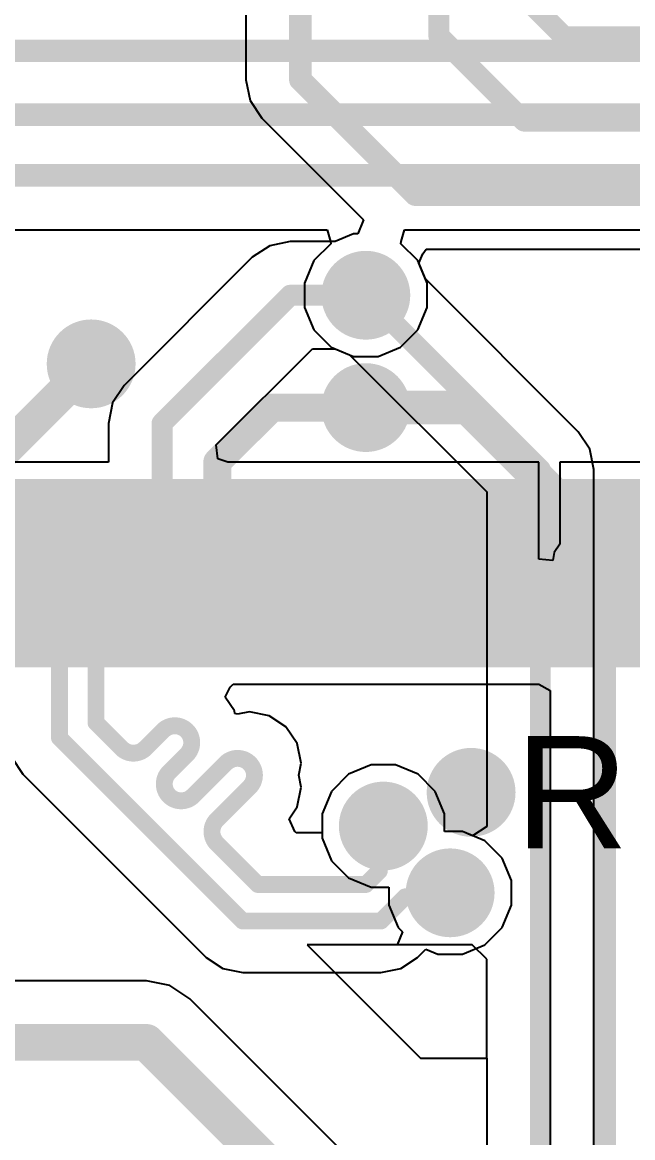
# Model space of a CAD drawing. Header units: millimetres. Extents: x 0 to 172, y 0 to 138.
# Drawn here: x 45.64 to 51.15, y 40.82 to 50.91 of the extents above; entities that cross this region are included whole.
import ezdxf

# ---------------------------------------------------------------- set-up
doc = ezdxf.new("R2010")
doc.units = ezdxf.units.MM
for name, color, linetype in [('BottomLayer', 5, 'Continuous'), ('BottomSolder', 6, 'Continuous'), ('TopLayer', 1, 'Continuous'), ('TopOverlay', 2, 'Continuous'), ('TopPaste', 8, 'Continuous'), ('TopSolder', 216, 'Continuous'), ('ViaHoleLayer', 16, 'Continuous')]:
    doc.layers.add(name, color=color, linetype=linetype)
doc.styles.add('Arial', font='', dxfattribs={"height": 0.2})
doc.styles.get('Arial').set_extended_font_data('Arial')

# ---------------------------------------------------------------- blocks, each defined once
blk = doc.blocks.new('MM70_314B1_2_R300_33')
at = {"layer": 'TopLayer'}
for points in [[(54.55000012, 4.84999919), (54.84999951999999, 4.84999919), (54.84999951999999, 3.34999965), (54.55000012, 3.34999965)], [(55.04999912, 4.84999919), (55.34999851999999, 4.84999919), (55.34999851999999, 3.34999965), (55.04999912, 3.34999965)], [(55.55000065999999, 4.84999919), (55.85000006, 4.84999919), (55.85000006, 3.34999965), (55.55000065999999, 3.34999965)], [(56.04999966, 4.84999919), (56.34999905999999, 4.84999919), (56.34999905999999, 3.34999965), (56.04999966, 3.34999965)], [(56.54999866, 4.84999919), (56.84999806, 4.84999919), (56.84999806, 3.34999965), (56.54999866, 3.34999965)], [(57.05000019999999, 4.84999919), (57.3499996, 4.84999919), (57.3499996, 3.34999965), (57.05000019999999, 3.34999965)], [(57.54999919999999, 4.84999919), (57.8499986, 4.84999919), (57.8499986, 3.34999965), (57.54999919999999, 3.34999965)], [(58.05000074, 4.84999919), (58.35000013999999, 4.84999919), (58.35000013999999, 3.34999965), (58.05000074, 3.34999965)], [(58.54999974, 4.84999919), (58.84999913999999, 4.84999919), (58.84999913999999, 3.34999965), (58.54999974, 3.34999965)], [(59.04999874, 4.84999919), (59.34999813999999, 4.84999919), (59.34999813999999, 3.34999965), (59.04999874, 3.34999965)], [(59.55000027999999, 4.84999919), (59.84999968, 4.84999919), (59.84999968, 3.34999965), (59.55000027999999, 3.34999965)]]:
    blk.add_hatch(color=1, dxfattribs=at).paths.add_polyline_path(points)
at = {"layer": 'TopPaste'}
for points in [[(54.55000012, 4.84999919), (54.84999951999999, 4.84999919), (54.84999951999999, 3.34999965), (54.55000012, 3.34999965)], [(55.04999912, 4.84999919), (55.34999851999999, 4.84999919), (55.34999851999999, 3.34999965), (55.04999912, 3.34999965)], [(55.55000065999999, 4.84999919), (55.85000006, 4.84999919), (55.85000006, 3.34999965), (55.55000065999999, 3.34999965)], [(56.04999966, 4.84999919), (56.34999905999999, 4.84999919), (56.34999905999999, 3.34999965), (56.04999966, 3.34999965)], [(56.54999866, 4.84999919), (56.84999806, 4.84999919), (56.84999806, 3.34999965), (56.54999866, 3.34999965)], [(57.05000019999999, 4.84999919), (57.3499996, 4.84999919), (57.3499996, 3.34999965), (57.05000019999999, 3.34999965)], [(57.54999919999999, 4.84999919), (57.8499986, 4.84999919), (57.8499986, 3.34999965), (57.54999919999999, 3.34999965)], [(58.05000074, 4.84999919), (58.35000013999999, 4.84999919), (58.35000013999999, 3.34999965), (58.05000074, 3.34999965)], [(58.54999974, 4.84999919), (58.84999913999999, 4.84999919), (58.84999913999999, 3.34999965), (58.54999974, 3.34999965)], [(59.04999874, 4.84999919), (59.34999813999999, 4.84999919), (59.34999813999999, 3.34999965), (59.04999874, 3.34999965)], [(59.55000027999999, 4.84999919), (59.84999968, 4.84999919), (59.84999968, 3.34999965), (59.55000027999999, 3.34999965)]]:
    blk.add_hatch(color=8, dxfattribs=at).paths.add_polyline_path(points)
at = {"layer": 'TopSolder'}
for points in [[(53.94840112, 4.95159919), (54.45160051999999, 4.95159919), (54.45160051999999, 3.24839965), (53.94840112, 3.24839965)], [(54.44840012, 4.95159919), (54.95159951999999, 4.95159919), (54.95159951999999, 3.24839965), (54.44840012, 3.24839965)], [(54.94839912, 4.95159919), (55.45159851999999, 4.95159919), (55.45159851999999, 3.24839965), (54.94839912, 3.24839965)], [(55.44840065999999, 4.95159919), (55.95160006, 4.95159919), (55.95160006, 3.24839965), (55.44840065999999, 3.24839965)], [(55.94839966, 4.95159919), (56.45159906, 4.95159919), (56.45159906, 3.24839965), (55.94839966, 3.24839965)], [(56.44839866, 4.95159919), (56.95159805999999, 4.95159919), (56.95159805999999, 3.24839965), (56.44839866, 3.24839965)], [(56.94840019999999, 4.95159919), (57.4515996, 4.95159919), (57.4515996, 3.24839965), (56.94840019999999, 3.24839965)], [(57.44839919999999, 4.95159919), (57.9515986, 4.95159919), (57.9515986, 3.24839965), (57.44839919999999, 3.24839965)], [(57.94840074, 4.95159919), (58.45160014, 4.95159919), (58.45160014, 3.24839965), (57.94840074, 3.24839965)], [(58.44839974, 4.95159919), (58.95159913999999, 4.95159919), (58.95159913999999, 3.24839965), (58.44839974, 3.24839965)], [(58.94839873999999, 4.95159919), (59.45159813999999, 4.95159919), (59.45159813999999, 3.24839965), (58.94839873999999, 3.24839965)], [(59.44840027999999, 4.95159919), (59.95159968, 4.95159919), (59.95159968, 3.24839965), (59.44840027999999, 3.24839965)], [(59.94839928, 4.95159919), (60.45159868, 4.95159919), (60.45159868, 3.24839965), (59.94839928, 3.24839965)]]:
    blk.add_hatch(color=216, dxfattribs=at).paths.add_polyline_path(points)

msp = doc.modelspace()

# ---------------------------------------------------------------- hatches: boundary and pattern name
at = {"layer": 'BottomLayer'}
h = msp.add_hatch(color=5, dxfattribs=at)
edge = h.paths.add_edge_path()
edge.add_arc((48.74017684, 48.4378), 0.2999994, 0, 360)
h = msp.add_hatch(color=5, dxfattribs=at)
edge = h.paths.add_edge_path()
edge.add_arc((46.25767228, 47.81718656), 0.2999994, 0, 360)
h = msp.add_hatch(color=5, dxfattribs=at)
edge = h.paths.add_edge_path()
edge.add_arc((48.74017684, 47.4218), 0.2999994, 0, 360)
h = msp.add_hatch(color=5, dxfattribs=at)
edge = h.paths.add_edge_path()
edge.add_arc((49.6917726, 43.942), 0.2999994, 0, 360)
h = msp.add_hatch(color=5, dxfattribs=at)
edge = h.paths.add_edge_path()
edge.add_arc((48.89839852, 43.63720508), 0.2999994, 0, 360)
h = msp.add_hatch(color=5, dxfattribs=at)
edge = h.paths.add_edge_path()
edge.add_arc((49.50226574, 43.03333786), 0.2999994, 0, 360)
at = {"layer": 'BottomSolder'}
h = msp.add_hatch(color=6, dxfattribs=at)
edge = h.paths.add_edge_path()
edge.add_arc((48.74017684, 48.4378), 0.4015993999999999, 0, 360)
h = msp.add_hatch(color=6, dxfattribs=at)
edge = h.paths.add_edge_path()
edge.add_arc((46.25767228, 47.81718656), 0.4015993999999999, 0, 360)
h = msp.add_hatch(color=6, dxfattribs=at)
edge = h.paths.add_edge_path()
edge.add_arc((48.74017684, 47.4218), 0.4015993999999999, 0, 360)
h = msp.add_hatch(color=6, dxfattribs=at)
edge = h.paths.add_edge_path()
edge.add_arc((49.6917726, 43.942), 0.4015993999999999, 0, 360)
h = msp.add_hatch(color=6, dxfattribs=at)
edge = h.paths.add_edge_path()
edge.add_arc((48.89839852, 43.63720508), 0.4015993999999999, 0, 360)
h = msp.add_hatch(color=6, dxfattribs=at)
edge = h.paths.add_edge_path()
edge.add_arc((49.50226574, 43.03333786), 0.4015993999999999, 0, 360)
at = {"layer": 'TopLayer'}
h = msp.add_hatch(color=1, dxfattribs=at)
edge = h.paths.add_edge_path()
edge.add_arc((48.74017684, 48.4378), 0.2999994, 0, 360)
h = msp.add_hatch(color=1, dxfattribs=at)
edge = h.paths.add_edge_path()
edge.add_arc((46.25767228, 47.81718656), 0.2999994, 0, 360)
h = msp.add_hatch(color=1, dxfattribs=at)
edge = h.paths.add_edge_path()
edge.add_arc((48.74017684, 47.4218), 0.2999994, 0, 360)
h = msp.add_hatch(color=1, dxfattribs=at)
edge = h.paths.add_edge_path()
edge.add_arc((49.6917726, 43.942), 0.2999994, 0, 360)
h = msp.add_hatch(color=1, dxfattribs=at)
edge = h.paths.add_edge_path()
edge.add_arc((48.89839852, 43.63720508), 0.2999994, 0, 360)
h = msp.add_hatch(color=1, dxfattribs=at)
edge = h.paths.add_edge_path()
edge.add_arc((49.50226574, 43.03333786), 0.2999994, 0, 360)
at = {"layer": 'TopSolder'}
h = msp.add_hatch(color=216, dxfattribs=at)
edge = h.paths.add_edge_path()
edge.add_arc((48.74017684, 48.4378), 0.4015993999999999, 0, 360)
h = msp.add_hatch(color=216, dxfattribs=at)
edge = h.paths.add_edge_path()
edge.add_arc((46.25767228, 47.81718656), 0.4015993999999999, 0, 360)
h = msp.add_hatch(color=216, dxfattribs=at)
edge = h.paths.add_edge_path()
edge.add_arc((48.74017684, 47.4218), 0.4015993999999999, 0, 360)
h = msp.add_hatch(color=216, dxfattribs=at)
edge = h.paths.add_edge_path()
edge.add_arc((49.6917726, 43.942), 0.4015993999999999, 0, 360)
h = msp.add_hatch(color=216, dxfattribs=at)
edge = h.paths.add_edge_path()
edge.add_arc((48.89839852, 43.63720508), 0.4015993999999999, 0, 360)
h = msp.add_hatch(color=216, dxfattribs=at)
edge = h.paths.add_edge_path()
edge.add_arc((49.50226574, 43.03333786), 0.4015993999999999, 0, 360)
at = {"layer": 'ViaHoleLayer'}
h = msp.add_hatch(color=16, dxfattribs=at)
edge = h.paths.add_edge_path()
edge.add_arc((48.74017684, 48.4378), 0.1499997, 0, 360)
h = msp.add_hatch(color=16, dxfattribs=at)
edge = h.paths.add_edge_path()
edge.add_arc((46.25767228, 47.81718656), 0.1499997, 0, 360)
h = msp.add_hatch(color=16, dxfattribs=at)
edge = h.paths.add_edge_path()
edge.add_arc((48.74017684, 47.4218), 0.1499997, 0, 360)
h = msp.add_hatch(color=16, dxfattribs=at)
edge = h.paths.add_edge_path()
edge.add_arc((49.6917726, 43.942), 0.1499997, 0, 360)
h = msp.add_hatch(color=16, dxfattribs=at)
edge = h.paths.add_edge_path()
edge.add_arc((48.89839852, 43.63720508), 0.1499997, 0, 360)
h = msp.add_hatch(color=16, dxfattribs=at)
edge = h.paths.add_edge_path()
edge.add_arc((49.50226574, 43.03333786), 0.1499997, 0, 360)

# ---------------------------------------------------------------- linework, layer by layer
at = {"layer": 'BottomLayer'}
for p, q in [((35.9802303, 49.0307122), (48.3920546, 49.0307122)), ((48.3920546, 49.0307122), (48.42177005999999, 48.92395092)), ((49.05858362, 48.92395092), (49.08829908, 49.0307122)), ((49.08829908, 49.0307122), (52.74889627999999, 49.0307122)), ((48.42261588, 48.9037122), (48.27051814, 48.75161446)), ((48.42177005999999, 48.92395092), (48.42261588, 48.9037122)), ((49.0577378, 48.9037122), (49.05858362, 48.92395092)), ((49.20983554, 48.75161446), (49.0577378, 48.9037122)), ((48.27051814, 48.75161446), (48.18617744, 48.5479979)), ((49.27888544, 48.58490918), (49.20983554, 48.75161446)), ((48.18617744, 48.5479979), (48.18617744, 48.3276021)), ((50.66030254, 47.20349208), (49.27888544, 48.58490918)), ((48.18617744, 48.3276021), (48.27051814, 48.12398554)), ((48.27051814, 48.12398554), (48.42636238, 47.9681413)), ((48.42636238, 47.9681413), (48.59306766, 47.8990914)), ((48.59306766, 47.8990914), (49.83245304, 46.65970602)), ((50.66031015999999, 47.203487), (50.66030254, 47.20349208)), ((50.76543313999999, 47.0461594), (50.66031015999999, 47.203487)), ((50.8023495, 46.86057684), (50.76543313999999, 47.0461594)), ((50.80234696, 46.86056413999999), (50.8023495, 46.86057684)), ((50.80234696, 36.15658504), (50.80234696, 46.86056413999999)), ((49.83245304, 46.65970602), (49.83245304, 43.63367956)), ((48.78820062, 44.19120448), (48.58458406, 44.10686378)), ((49.00859642, 44.19120448), (48.78820062, 44.19120448)), ((49.21221298, 44.10686378), (49.00859642, 44.19120448)), ((48.58458406, 44.10686378), (48.42873982, 43.95101954)), ((49.36805722, 43.95101954), (49.21221298, 44.10686378)), ((48.42873982, 43.95101954), (48.34439912, 43.74740298)), ((49.45239792, 43.74740298), (49.36805722, 43.95101954)), ((48.34439912, 43.74740298), (48.34439912, 43.52700718)), ((49.45239792, 43.58733726), (49.45239792, 43.74740298)), ((49.61246363999999, 43.58733726), (49.45239792, 43.58733726)), ((49.7054505, 43.54882069999999), (49.61246363999999, 43.58733726)), ((49.83245304, 43.63367956), (49.7054505, 43.54882069999999)), ((48.34439912, 43.52700718), (48.42873982, 43.32339062)), ((48.42873982, 43.32339062), (48.58458406, 43.16754638)), ((48.58458406, 43.16754638), (48.78820062, 43.08320568)), ((48.78820062, 43.08320568), (48.94826634, 43.08320568)), ((48.94826634, 43.08320568), (48.94826634, 42.92313995999999)), ((48.94826634, 42.92313995999999), (49.03260703999999, 42.71952339999999)), ((49.07111852, 42.68101192), (49.02251562, 42.56367916)), ((49.03260703999999, 42.71952339999999), (49.07111852, 42.68101192)), ((49.70177004, 42.56367916), (48.2092, 42.56367916)), ((48.2092, 42.56367916), (49.2348647, 41.53801446)), ((49.02251562, 42.56367916), (48.2092, 42.56367916)), ((48.2092, 42.56367916), (49.2348647, 41.53801446)), ((49.83245304, 42.43299616), (49.70177004, 42.56367916)), ((49.83245304, 41.53801446), (49.83245304, 42.43299616)), ((46.75664511999999, 42.23819847999999), (43.99620614, 42.23819847999999)), ((46.96972318, 42.1958135), (46.75664511999999, 42.23819847999999)), ((47.15036035999999, 42.07511524), (46.96972318, 42.1958135)), ((48.60291524, 40.62256035999999), (47.15036035999999, 42.07511524)), ((49.2348647, 41.53801446), (49.83245304, 41.53801446)), ((49.2348647, 41.53801446), (49.83245304, 41.53801446)), ((49.83245304, 41.53801446), (49.83245304, 36.2649262))]:
    msp.add_line(p, q, dxfattribs=at)
for points, const_width in [([(12.86504666, 50.64747808), (51.25583347999999, 50.64747808)], 0.2032), ([(29.49069032, 50.07075584), (52.1641832, 50.07075584)], 0.2032), ([(30.63447264, 49.52276608), (52.74889627999999, 49.52276608)], 0.2032), ([(48.74017684, 48.4378), (50.3174, 46.86057684)], 0.1892554), ([(50.3174, 35.96639999999999), (50.3174, 46.86057684)], 0.1892554), ([(36.88079999999999, 41.6814), (46.75664511999999, 41.6814)], 0.3302), ([(46.75664511999999, 41.6814), (48.2092, 40.22884512)], 0.3302)]:
    msp.add_lwpolyline(points, dxfattribs=dict(at, const_width=const_width))
for points, const_width in [([(48.69286426, 48.4378, 1), (48.78748942, 48.4378, 1)], 0.0946277), ([(50.27008742, 46.86057684, 1), (50.36471258, 46.86057684, 1)], 0.0946277), ([(50.27008742, 46.86057684, 1), (50.36471258, 46.86057684, 1)], 0.0946277), ([(46.67409512, 41.6814, 1), (46.83919511999999, 41.6814, 1)], 0.1651), ([(46.67409512, 41.6814, 1), (46.83919511999999, 41.6814, 1)], 0.1651)]:
    msp.add_lwpolyline(points, format="xyb", close=True, dxfattribs=dict(at, const_width=const_width))
at = {"layer": 'TopLayer'}
for p, q in [((47.6563436, 53.11920033999999), (47.6563436, 50.38632798)), ((47.6563436, 50.38632798), (47.69379844, 50.19802762)), ((47.69379844, 50.19802762), (47.8004632, 50.03839369999999)), ((47.8004632, 50.03839369999999), (48.7200575, 49.11879939999999)), ((48.7200575, 49.11879939999999), (48.66745156, 48.9917994)), ((48.62997894, 48.9917994), (48.46327111999999, 48.92274696)), ((48.66745156, 48.9917994), (48.62997894, 48.9917994)), ((47.871634, 48.88583314), (47.7143064, 48.78071016)), ((48.05721655999999, 48.92274949999999), (47.871634, 48.88583314)), ((48.05722926, 48.92274696), (48.05721655999999, 48.92274949999999)), ((48.46327111999999, 48.92274696), (48.05722926, 48.92274696)), ((49.25427284, 48.81231538), (49.28574597999999, 48.85530996)), ((49.28574597999999, 48.85530996), (52.2404594, 48.85530996)), ((47.7143064, 48.78071016), (46.55548727999999, 47.62189104)), ((49.21949007999999, 48.72830996), (49.25427284, 48.81231538)), ((49.29417624, 48.5479979), (49.21949007999999, 48.72830996)), ((49.29417624, 48.3276021), (49.29417624, 48.5479979)), ((49.20983554, 48.12398554), (49.29417624, 48.3276021)), ((49.05399129999999, 47.9681413), (49.20983554, 48.12398554)), ((47.38879524, 47.08355836), (48.25808992, 47.95285303999999)), ((48.25808992, 47.95285303999999), (48.46327111999999, 47.95285303999999)), ((48.46327111999999, 47.95285303999999), (48.62997894, 47.8838006)), ((48.85037474, 47.8838006), (49.05399129999999, 47.9681413)), ((48.62997894, 47.8838006), (48.85037474, 47.8838006)), ((46.55548727999999, 47.62189104), (46.4503643, 47.46456344)), ((46.4503643, 47.46456344), (46.41345047999999, 47.27898088)), ((46.41345047999999, 47.27898088), (46.41345047999999, 46.9271985)), ((47.4025214, 46.9590501), (47.38879524, 47.08355836)), ((46.41345047999999, 46.9271985), (45.49439719999999, 46.9271985)), ((47.49439828, 46.92720104), (47.4025214, 46.9590501)), ((47.51034694, 46.9271985), (47.49439828, 46.92720104)), ((50.30239622, 46.9271985), (47.51034694, 46.9271985)), ((50.30239622, 46.05160716), (50.30239622, 46.9271985)), ((53.80239683999999, 46.9271985), (50.49439735999999, 46.9271985)), ((50.49439735999999, 46.9271985), (50.49439735999999, 46.18722792)), ((50.44379802, 46.11150035999999), (50.42939621999999, 46.03909766)), ((50.49439735999999, 46.18722792), (50.44379802, 46.11150035999999)), ((50.42939621999999, 46.03909766), (50.30239622, 46.05160716)), ((47.4693615, 44.80256978), (47.51493164, 44.8929506)), ((47.51493164, 44.8929506), (47.54109872, 44.91920149999999)), ((47.54109872, 44.91920149999999), (50.27934064, 44.91920149999999)), ((50.27934064, 44.91920149999999), (50.30239622, 44.91919896)), ((50.30239622, 44.91919896), (50.40634318, 44.86354502)), ((47.55253887999999, 44.67808692), (47.4693615, 44.80256978)), ((50.40634318, 44.86354502), (50.40634318, 40.69859272)), ((47.5572963, 44.65417028), (47.55253887999999, 44.67808692)), ((47.58120786, 44.6494154), (47.5572963, 44.65417028)), ((47.6889699, 44.67084792), (47.58120786, 44.6494154)), ((47.86736172, 44.63536666), (47.6889699, 44.67084792)), ((48.01859078, 44.5343153), (47.86736172, 44.63536666)), ((48.01859332, 44.5343153), (48.01859078, 44.5343153)), ((48.11964214, 44.38308369999999), (48.01859332, 44.5343153)), ((48.15512594, 44.20469188), (48.11964214, 44.38308369999999)), ((45.54038644, 44.25658153999999), (45.6414378, 44.10535247999999)), ((48.13369088, 44.09693745999999), (48.15512594, 44.20469188)), ((48.78820062, 44.19120448), (48.58458406, 44.10686378)), ((49.00859642, 44.19120448), (48.78820062, 44.19120448)), ((49.21221298, 44.10686378), (49.00859642, 44.19120448)), ((45.6414378, 44.10535247999999), (47.29800548, 42.44878226)), ((48.15512847999999, 43.9891678), (48.13369088, 44.09693745999999)), ((48.58458406, 44.10686378), (48.42873982, 43.95101954)), ((49.36805722, 43.95101954), (49.21221298, 44.10686378)), ((48.11964468, 43.81077598), (48.15512847999999, 43.9891678)), ((48.42873982, 43.95101954), (48.34439912, 43.74740298)), ((49.45239792, 43.74740298), (49.36805722, 43.95101954)), ((48.04680256, 43.70175918), (48.11964468, 43.81077598)), ((48.09768638, 43.58656256), (48.04680256, 43.70175918)), ((48.34439912, 43.74740298), (48.34439912, 43.57475917999999)), ((49.45239792, 43.58733726), (49.45239792, 43.74740298)), ((48.11047528, 43.57475917999999), (48.09768638, 43.58656256)), ((49.61246363999999, 43.58733726), (49.45239792, 43.58733726)), ((49.81608019999999, 43.50299655999999), (49.61246363999999, 43.58733726)), ((48.34439912, 43.57475917999999), (48.11047528, 43.57475917999999)), ((49.97192444, 43.34715232), (49.81608019999999, 43.50299655999999)), ((50.05626513999999, 43.14353576), (49.97192444, 43.34715232)), ((50.05626513999999, 42.92313995999999), (50.05626513999999, 43.14353576)), ((49.97192444, 42.71952339999999), (50.05626513999999, 42.92313995999999)), ((49.81608019999999, 42.56367916), (49.97192444, 42.71952339999999)), ((49.2065691, 42.44878226), (49.28250748, 42.52472064)), ((49.28250748, 42.52472064), (49.39206784, 42.47933845999999)), ((49.39206784, 42.47933845999999), (49.61246363999999, 42.47933845999999)), ((49.61246363999999, 42.47933845999999), (49.81608019999999, 42.56367916)), ((47.29800548, 42.44878226), (47.44923708, 42.3477309)), ((49.05534004, 42.3477309), (49.2065691, 42.44878226)), ((47.44923708, 42.3477309), (47.6276289, 42.31224709999999)), ((47.6276289, 42.31224709999999), (48.87694822, 42.31224709999999)), ((48.87694822, 42.31224709999999), (49.05534004, 42.3477309))]:
    msp.add_line(p, q, dxfattribs=at)
for points, const_width in [([(48.14839748, 50.38632798), (48.14839748, 54.12319884)], 0.2032), ([(49.40003836, 50.78422152), (49.40003836, 52.0792964)], 0.1892554), ([(50.06448712, 51.24336208), (50.53207063999999, 50.77577855999999)], 0.1892554), ([(49.40003836, 50.78422152), (50.17165987999999, 50.0126)], 0.1892554), ([(50.53207063999999, 50.77577855999999), (51.8033762, 50.77577855999999)], 0.1892554), ([(48.14839748, 50.38632798), (49.18736162, 49.34736383999999)], 0.2032), ([(50.17165987999999, 50.0126), (51.98648226, 50.0126)], 0.1892554), ([(49.18736162, 49.34736383999999), (52.2404594, 49.34736383999999)], 0.2032), ([(46.89839744, 47.27898088), (48.05721655999999, 48.4378)], 0.1892554), ([(48.05721655999999, 48.4378), (48.74017684, 48.4378)], 0.1892554), ([(45.3983979, 46.95791217999999), (46.25767228, 47.81718656)], 0.3048), ([(47.39839644, 46.92897904), (47.8912174, 47.4218)], 0.254), ([(47.8912174, 47.4218), (48.74017684, 47.4218)], 0.254), ([(48.74017684, 47.4218), (49.6590066, 47.4218)], 0.3048), ([(49.6590066, 47.4218), (50.39599776, 46.68480884)], 0.3048), ([(46.89839744, 45.9232), (46.89839744, 47.27898088)], 0.1892554), ([(47.39839644, 45.9232), (47.39839644, 46.92897904)], 0.254), ([(50.39599776, 45.9256003), (50.39599776, 46.68480884)], 0.3048), ([(45.89839689999999, 45.9232), (45.97105868, 45.85053822)], 0.1524), ([(46.32459873999999, 45.8494003), (46.39839843999999, 45.9232)], 0.1524), ([(50.39599776, 45.9256003), (50.39839806, 45.9232)], 0.3048), ([(50.89839705999999, 40.69859272), (50.89839705999999, 45.9232)], 0.2032), ([(45.97105868, 44.43497336), (45.97105868, 45.85053822)], 0.1524), ([(46.32459873999999, 45.1834631), (46.32459873999999, 45.8494003)], 0.1524), ([(46.30125868, 45.16012303999999), (46.32459873999999, 45.1834631)], 0.1524), ([(46.30125868, 45.11694304), (46.30125868, 45.16012303999999)], 0.1524), ([(46.30125868, 44.57174474), (46.30125868, 45.11694304)], 0.1524), ([(46.30125868, 44.57174474), (46.53206085999999, 44.34094002)], 0.1524), ([(45.97105868, 44.43497336), (47.6276289, 42.77840313999999)], 0.1524), ([(46.74758494, 44.34094002), (46.90634256, 44.49969763999999)], 0.1524), ([(47.12186663999999, 44.49969763999999), (47.12186918, 44.4996951)], 0.1524), ([(46.96311664, 44.12541848), (47.12186663999999, 44.28417102)], 0.1524), ([(47.17864326, 43.90989185999999), (47.47344581999999, 44.20469442)], 0.1524), ([(47.6889699, 44.20469442), (47.68897243999999, 44.20469188)], 0.1524), ([(46.9631141, 43.90989185999999), (46.96311664, 43.9098944)], 0.1524), ([(46.96311664, 43.9098944), (46.96311917999999, 43.90989185999999)], 0.1524), ([(46.96311664, 43.90988932), (46.96311917999999, 43.90989185999999)], 0.1524), ([(47.17864072, 43.90989185999999), (47.17864326, 43.90989185999999)], 0.1524), ([(47.3941648, 43.69436016), (47.68897243999999, 43.9891678)], 0.1524), ([(47.6889699, 43.9891678), (47.68897243999999, 43.9891678)], 0.1524), ([(48.86221368, 43.60102024), (48.89839852, 43.63720508)], 0.1524), ([(48.86221368, 43.23063998), (48.86221368, 43.60102024)], 0.1524), ([(47.3941648, 43.47883608), (47.60970158, 43.2632993)], 0.1524), ([(47.60970158, 43.2632993), (47.6635826, 43.20941828)], 0.1524), ([(47.66358514, 43.20941828), (47.76440028, 43.10860313999999)], 0.1524), ([(48.74017684, 43.10860313999999), (48.86221368, 43.23063998)], 0.1524), ([(47.76440028, 43.10860313999999), (48.74017684, 43.10860313999999)], 0.1524), ([(49.46608344, 42.99715556), (49.50226574, 43.03333786)], 0.1524), ([(48.87694822, 42.77840313999999), (49.09570064, 42.99715556)], 0.1524), ([(49.09570064, 42.99715556), (49.46608344, 42.99715556)], 0.1524), ([(47.6276289, 42.77840313999999), (48.87694822, 42.77840313999999)], 0.1524)]:
    msp.add_lwpolyline(points, dxfattribs=dict(at, const_width=const_width))
for points, const_width in [([(49.35272577999999, 50.78422152, 1), (49.44735093999999, 50.78422152, 1)], 0.0946277), ([(49.35272577999999, 50.78422152, 1), (49.44735093999999, 50.78422152, 1)], 0.0946277), ([(50.48475806, 50.77577855999999, 1), (50.57938322, 50.77577855999999, 1)], 0.0946277), ([(50.48475806, 50.77577855999999, 1), (50.57938322, 50.77577855999999, 1)], 0.0946277), ([(48.09759748, 50.38632798, 1), (48.19919748, 50.38632798, 1)], 0.1016), ([(48.09759748, 50.38632798, 1), (48.19919748, 50.38632798, 1)], 0.1016), ([(50.1243473, 50.0126, 1), (50.21897246, 50.0126, 1)], 0.0946277), ([(50.1243473, 50.0126, 1), (50.21897246, 50.0126, 1)], 0.0946277), ([(49.13656161999999, 49.34736383999999, 1), (49.23816161999999, 49.34736383999999, 1)], 0.1016), ([(49.13656161999999, 49.34736383999999, 1), (49.23816161999999, 49.34736383999999, 1)], 0.1016), ([(48.00990398, 48.4378, 1), (48.10452914, 48.4378, 1)], 0.0946277), ([(48.00990398, 48.4378, 1), (48.10452914, 48.4378, 1)], 0.0946277), ([(48.69286426, 48.4378, 1), (48.78748942, 48.4378, 1)], 0.0946277), ([(46.18147227999999, 47.81718656, 1), (46.33387227999999, 47.81718656, 1)], 0.1524), ([(47.8277174, 47.4218, 1), (47.95471739999999, 47.4218, 1)], 0.127), ([(47.8277174, 47.4218, 1), (47.95471739999999, 47.4218, 1)], 0.127), ([(48.66397684, 47.4218, 1), (48.81637684, 47.4218, 1)], 0.1524), ([(48.67667683999999, 47.4218, 1), (48.80367683999999, 47.4218, 1)], 0.127), ([(49.5828066, 47.4218, 1), (49.7352066, 47.4218, 1)], 0.1524), ([(49.5828066, 47.4218, 1), (49.7352066, 47.4218, 1)], 0.1524), ([(46.85108486, 47.27898088, 1), (46.94571002, 47.27898088, 1)], 0.0946277), ([(46.85108486, 47.27898088, 1), (46.94571002, 47.27898088, 1)], 0.0946277), ([(47.33489644, 46.92897904, 1), (47.46189644, 46.92897904, 1)], 0.127), ([(47.33489644, 46.92897904, 1), (47.46189644, 46.92897904, 1)], 0.127), ([(50.31979775999999, 46.68480884, 1), (50.47219775999999, 46.68480884, 1)], 0.1524), ([(50.31979775999999, 46.68480884, 1), (50.47219775999999, 46.68480884, 1)], 0.1524), ([(45.8602969, 45.9232, 1), (45.93649689999999, 45.9232, 1)], 0.0762), ([(46.36029844, 45.9232, 1), (46.43649843999999, 45.9232, 1)], 0.0762), ([(46.85108486, 45.9232, 1), (46.94571002, 45.9232, 1)], 0.0946277), ([(47.33489644, 45.9232, 1), (47.46189644, 45.9232, 1)], 0.127), ([(50.31979775999999, 45.9256003, 1), (50.47219775999999, 45.9256003, 1)], 0.1524), ([(50.31979775999999, 45.9256003, 1), (50.47219775999999, 45.9256003, 1)], 0.1524), ([(50.32219806, 45.9232, 1), (50.47459806, 45.9232, 1)], 0.1524), ([(50.84759706, 45.9232, 1), (50.94919706, 45.9232, 1)], 0.1016), ([(45.93295868, 45.85053822, 1), (46.00915868, 45.85053822, 1)], 0.0762), ([(45.93295868, 45.85053822, 1), (46.00915868, 45.85053822, 1)], 0.0762), ([(46.28649874, 45.8494003, 1), (46.36269874, 45.8494003, 1)], 0.0762), ([(46.28649874, 45.8494003, 1), (46.36269874, 45.8494003, 1)], 0.0762), ([(46.26315868, 45.16012303999999, 1), (46.33935868, 45.16012303999999, 1)], 0.0762), ([(46.26315868, 45.16012303999999, 1), (46.33935868, 45.16012303999999, 1)], 0.0762), ([(46.26315868, 45.11694304, 1), (46.33935868, 45.11694304, 1)], 0.0762), ([(46.26315868, 45.11694304, 1), (46.33935868, 45.11694304, 1)], 0.0762), ([(46.28649874, 45.1834631, 1), (46.36269874, 45.1834631, 1)], 0.0762), ([(46.28649874, 45.1834631, 1), (46.36269874, 45.1834631, 1)], 0.0762), ([(46.26315868, 44.57174474, 1), (46.33935868, 44.57174474, 1)], 0.0762), ([(46.26315868, 44.57174474, 1), (46.33935868, 44.57174474, 1)], 0.0762), ([(45.93295868, 44.43497336, 1), (46.00915868, 44.43497336, 1)], 0.0762), ([(45.93295868, 44.43497336, 1), (46.00915868, 44.43497336, 1)], 0.0762), ([(46.86824255999999, 44.49969763999999, 1), (46.94444256, 44.49969763999999, 1)], 0.0762), ([(46.86824255999999, 44.49969763999999, 1), (46.94444256, 44.49969763999999, 1)], 0.0762), ([(47.08376664, 44.49969763999999, 1), (47.15996664, 44.49969763999999, 1)], 0.0762), ([(47.08376664, 44.49969763999999, 1), (47.15996664, 44.49969763999999, 1)], 0.0762), ([(47.08376918, 44.4996951, 1), (47.15996918, 44.4996951, 1)], 0.0762), ([(47.08376918, 44.4996951, 1), (47.15996918, 44.4996951, 1)], 0.0762), ([(46.49396085999999, 44.34094002, 1), (46.57016085999999, 44.34094002, 1)], 0.0762), ([(46.49396085999999, 44.34094002, 1), (46.57016085999999, 44.34094002, 1)], 0.0762), ([(46.70948494, 44.34094002, 1), (46.78568494, 44.34094002, 1)], 0.0762), ([(46.70948494, 44.34094002, 1), (46.78568494, 44.34094002, 1)], 0.0762), ([(47.08376664, 44.28417102, 1), (47.15996664, 44.28417102, 1)], 0.0762), ([(47.08376664, 44.28417102, 1), (47.15996664, 44.28417102, 1)], 0.0762), ([(46.92501664, 44.12541848, 1), (47.00121664, 44.12541848, 1)], 0.0762), ([(46.92501664, 44.12541848, 1), (47.00121664, 44.12541848, 1)], 0.0762), ([(47.43534582, 44.20469442, 1), (47.51154581999999, 44.20469442, 1)], 0.0762), ([(47.43534582, 44.20469442, 1), (47.51154581999999, 44.20469442, 1)], 0.0762), ([(47.6508699, 44.20469442, 1), (47.7270699, 44.20469442, 1)], 0.0762), ([(47.6508699, 44.20469442, 1), (47.7270699, 44.20469442, 1)], 0.0762), ([(47.65087244, 44.20469188, 1), (47.72707243999999, 44.20469188, 1)], 0.0762), ([(47.65087244, 44.20469188, 1), (47.72707243999999, 44.20469188, 1)], 0.0762), ([(46.9250141, 43.90989185999999, 1), (47.0012141, 43.90989185999999, 1)], 0.0762), ([(46.92501664, 43.9098944, 1), (47.00121664, 43.9098944, 1)], 0.0762), ([(46.92501664, 43.9098944, 1), (47.00121664, 43.9098944, 1)], 0.0762), ([(46.92501664, 43.9098944, 1), (47.00121664, 43.9098944, 1)], 0.0762), ([(46.92501664, 43.90988932, 1), (47.00121664, 43.90988932, 1)], 0.0762), ([(46.92501918, 43.90989185999999, 1), (47.00121918, 43.90989185999999, 1)], 0.0762), ([(46.92501918, 43.90989185999999, 1), (47.00121918, 43.90989185999999, 1)], 0.0762), ([(46.92501918, 43.90989185999999, 1), (47.00121918, 43.90989185999999, 1)], 0.0762), ([(47.14054072, 43.90989185999999, 1), (47.21674072, 43.90989185999999, 1)], 0.0762), ([(47.14054072, 43.90989185999999, 1), (47.21674072, 43.90989185999999, 1)], 0.0762), ([(47.14054326, 43.90989185999999, 1), (47.21674325999999, 43.90989185999999, 1)], 0.0762), ([(47.14054326, 43.90989185999999, 1), (47.21674325999999, 43.90989185999999, 1)], 0.0762), ([(47.6508699, 43.9891678, 1), (47.7270699, 43.9891678, 1)], 0.0762), ([(47.6508699, 43.9891678, 1), (47.7270699, 43.9891678, 1)], 0.0762), ([(47.65087244, 43.9891678, 1), (47.72707243999999, 43.9891678, 1)], 0.0762), ([(47.65087244, 43.9891678, 1), (47.72707243999999, 43.9891678, 1)], 0.0762), ([(47.3560648, 43.69436016, 1), (47.4322648, 43.69436016, 1)], 0.0762), ([(47.3560648, 43.69436016, 1), (47.4322648, 43.69436016, 1)], 0.0762), ([(48.86029851999999, 43.63720508, 1), (48.93649852, 43.63720508, 1)], 0.0762), ([(48.82411368, 43.60102024, 1), (48.90031368, 43.60102024, 1)], 0.0762), ([(48.82411368, 43.60102024, 1), (48.90031368, 43.60102024, 1)], 0.0762), ([(47.3560648, 43.47883608, 1), (47.4322648, 43.47883608, 1)], 0.0762), ([(47.3560648, 43.47883608, 1), (47.4322648, 43.47883608, 1)], 0.0762), ([(47.57160158, 43.2632993, 1), (47.64780157999999, 43.2632993, 1)], 0.0762), ([(47.57160158, 43.2632993, 1), (47.64780157999999, 43.2632993, 1)], 0.0762), ([(47.6254826, 43.20941828, 1), (47.7016826, 43.20941828, 1)], 0.0762), ([(47.62548514, 43.20941828, 1), (47.70168514, 43.20941828, 1)], 0.0762), ([(48.82411368, 43.23063998, 1), (48.90031368, 43.23063998, 1)], 0.0762), ([(48.82411368, 43.23063998, 1), (48.90031368, 43.23063998, 1)], 0.0762), ([(47.72630028, 43.10860313999999, 1), (47.80250028, 43.10860313999999, 1)], 0.0762), ([(47.72630028, 43.10860313999999, 1), (47.80250028, 43.10860313999999, 1)], 0.0762), ([(48.70207684, 43.10860313999999, 1), (48.77827684, 43.10860313999999, 1)], 0.0762), ([(48.70207684, 43.10860313999999, 1), (48.77827684, 43.10860313999999, 1)], 0.0762), ([(49.46416574, 43.03333786, 1), (49.54036574, 43.03333786, 1)], 0.0762), ([(49.05760064, 42.99715556, 1), (49.13380064, 42.99715556, 1)], 0.0762), ([(49.05760064, 42.99715556, 1), (49.13380064, 42.99715556, 1)], 0.0762), ([(49.42798344, 42.99715556, 1), (49.50418344, 42.99715556, 1)], 0.0762), ([(49.42798344, 42.99715556, 1), (49.50418344, 42.99715556, 1)], 0.0762), ([(47.5895289, 42.77840313999999, 1), (47.6657289, 42.77840313999999, 1)], 0.0762), ([(47.5895289, 42.77840313999999, 1), (47.6657289, 42.77840313999999, 1)], 0.0762), ([(48.83884822, 42.77840313999999, 1), (48.91504822, 42.77840313999999, 1)], 0.0762), ([(48.83884822, 42.77840313999999, 1), (48.91504822, 42.77840313999999, 1)], 0.0762)]:
    msp.add_lwpolyline(points, format="xyb", close=True, dxfattribs=dict(at, const_width=const_width))
at = {"layer": 'TopLayer', "const_width": 0.1524}
for points in [[(46.90634256, 44.49969763999999, -0.4142135623730951), (47.12186663999999, 44.49969763999999)], [(47.12186918, 44.4996951, -0.4142101105238392), (47.12186663999999, 44.28417102)], [(46.74758494, 44.34094002, -0.4142066588457262), (46.53206085999999, 44.34094002)], [(47.47344581999999, 44.20469442, -0.4142135623730951), (47.6889699, 44.20469442)], [(46.96311664, 43.9098944, -0.4142135623730951), (46.96311664, 44.12541848)], [(47.68897243999999, 44.20469188, -0.4142101105238392), (47.6889699, 43.9891678)], [(47.17864072, 43.90989185999999, -0.4142032071760372), (46.96311917999999, 43.90989185999999)], [(47.3941648, 43.47883608, -0.4142066588457261), (47.3941648, 43.69436016)]]:
    msp.add_lwpolyline(points, format="xyb", dxfattribs=at)

# ---------------------------------------------------------------- block references
at = {"rotation": 180}
msp.add_blockref('MM70_314B1_2_R300_33', (105.59839688, 50.02319942), dxfattribs=at)

# ---------------------------------------------------------------- texts
at = {"layer": 'TopOverlay', "style": 'Arial'}
msp.add_text('R135', height=1.016, dxfattribs=at).set_placement((50.08937404, 43.43416509999999))

doc.saveas('drawing.dxf')
